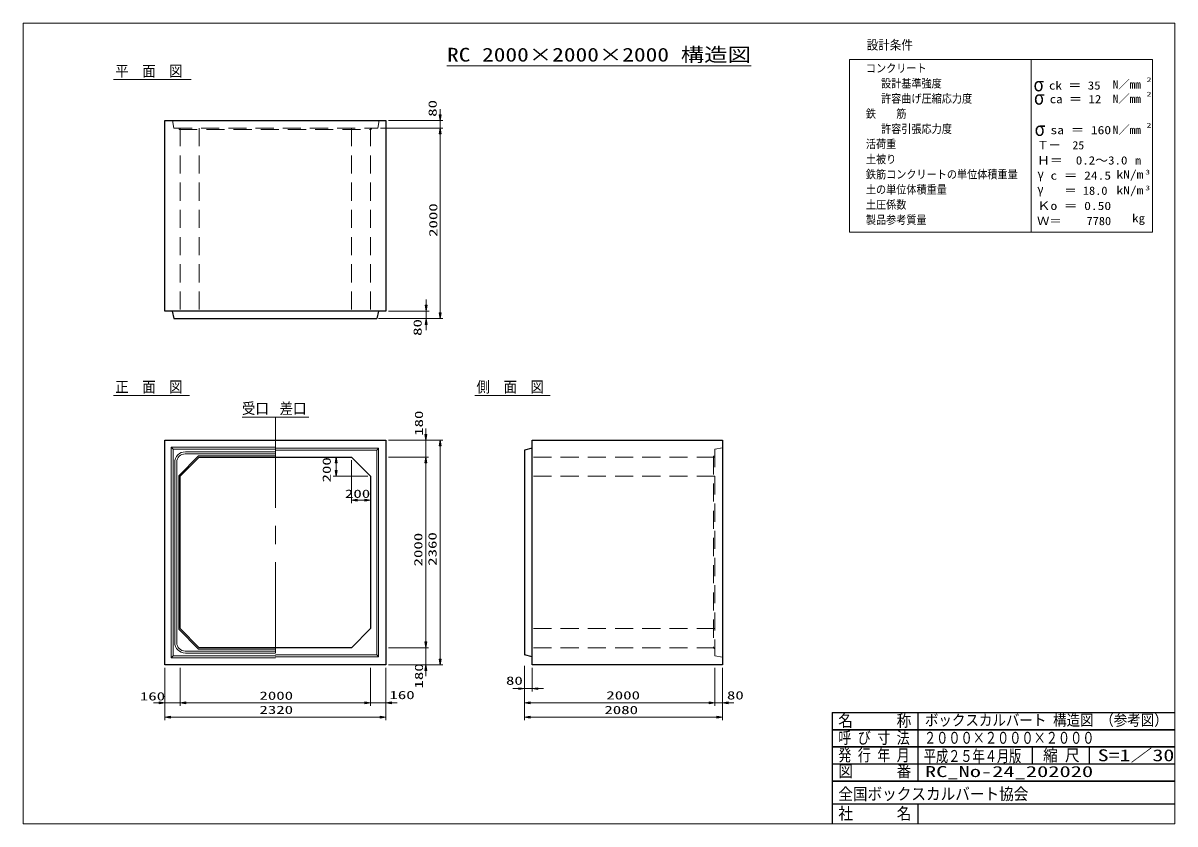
# Model space of a CAD drawing. Units: millimetres on the paper. Extents: x 8 to 412, y 8 to 289.
import ezdxf
from ezdxf.enums import TextEntityAlignment as Align

# ---------------------------------------------------------------- set-up
doc = ezdxf.new("R2010")
doc.units = ezdxf.units.MM
doc.linetypes.add('USER1', pattern=[9.525, 6.35, -3.175])
doc.linetypes.add('USER2', pattern=[50.8, 31.75, -6.35, 6.35, -6.35])
for name, color, linetype, lineweight in [('0_4', 3, 'Continuous', 25), ('BOX', 40, 'Continuous', 13), ('SUNPO', 1, 'Continuous', 13), ('TEXT', 2, 'Continuous', 13)]:
    doc.layers.add(name, color=color, linetype=linetype, lineweight=lineweight)
doc.styles.add('ＭＳ ゴシック', font='')
doc.styles.get('ＭＳ ゴシック').set_extended_font_data('MS Gothic')

msp = doc.modelspace()

# ---------------------------------------------------------------- hatches: boundary and pattern name
at = {"layer": 'SUNPO'}
for points in [[(154.016, 256.533), (154.682, 256.533), (154.349, 254.533)], [(154.016, 249.867), (154.682, 249.867), (154.349, 251.867)], [(154.016, 249.867), (154.682, 249.867), (154.349, 251.867)], [(149.173, 189.867), (149.839, 189.867), (149.506, 187.867)], [(154.016, 187.2), (154.682, 187.2), (154.349, 185.2)], [(149.173, 183.2), (149.839, 183.2), (149.506, 185.2)], [(149.016, 144.7), (149.682, 144.7), (149.349, 142.7)], [(154.016, 140.7), (154.682, 140.7), (154.349, 142.7)], [(117.616, 134.7), (118.282, 134.7), (117.949, 136.7)], [(149.016, 134.7), (149.682, 134.7), (149.349, 136.7)], [(149.016, 134.7), (149.682, 134.7), (149.349, 136.7)], [(117.616, 132.033), (118.282, 132.033), (117.949, 130.033)], [(125.349, 121.965), (125.349, 121.299), (123.349, 121.632)], [(128.016, 121.965), (128.016, 121.299), (130.016, 121.632)], [(149.016, 72.033), (149.682, 72.033), (149.349, 70.033)], [(149.016, 72.033), (149.682, 72.033), (149.349, 70.033)], [(154.016, 66.033), (154.682, 66.033), (154.349, 64.033)], [(149.016, 62.033), (149.682, 62.033), (149.349, 64.033)], [(181.882, 56.033), (181.882, 55.367), (183.882, 55.7)], [(188.549, 56.033), (188.549, 55.367), (186.549, 55.7)], [(56.016, 51.033), (56.016, 50.367), (58.016, 50.7)], [(65.349, 51.033), (65.349, 50.367), (63.349, 50.7)], [(65.349, 51.033), (65.349, 50.367), (63.349, 50.7)], [(128.016, 51.033), (128.016, 50.367), (130.016, 50.7)], [(128.016, 51.033), (128.016, 50.367), (130.016, 50.7)], [(137.349, 51.033), (137.349, 50.367), (135.349, 50.7)], [(185.882, 51.033), (185.882, 50.367), (183.882, 50.7)], [(248.549, 51.033), (248.549, 50.367), (250.549, 50.7)], [(248.549, 51.033), (248.549, 50.367), (250.549, 50.7)], [(255.216, 51.033), (255.216, 50.367), (253.216, 50.7)], [(60.016, 46.033), (60.016, 45.367), (58.016, 45.7)], [(133.349, 46.033), (133.349, 45.367), (135.349, 45.7)], [(185.882, 46.033), (185.882, 45.367), (183.882, 45.7)], [(251.216, 46.033), (251.216, 45.367), (253.216, 45.7)]]:
    msp.add_hatch(color=256, dxfattribs=at).paths.add_polyline_path(points)

# ---------------------------------------------------------------- linework, layer by layer
at = {"layer": '0_4', "color": 6, "lineweight": 13}
for p, q in [((411.667, 288.667), (8.333, 288.667)), ((8.333, 288.667), (8.333, 8.333)), ((411.667, 8.333), (411.667, 288.667)), ((297.686, 275.922), (361.347, 275.922)), ((297.686, 215.439), (297.686, 275.922)), ((361.347, 215.439), (361.347, 275.922)), ((361.347, 275.922), (361.347, 215.439)), ((361.347, 275.922), (403.787, 275.922)), ((403.787, 275.922), (403.787, 215.439)), ((361.347, 215.439), (297.686, 215.439)), ((403.787, 215.439), (361.347, 215.439)), ((8.333, 8.333), (411.667, 8.333))]:
    msp.add_line(p, q, dxfattribs=at)
at = {"layer": '0_4'}
for p, q in [((291.667, 47.333), (411.667, 47.333)), ((291.667, 47.333), (291.667, 8.333)), ((321.667, 47.333), (321.667, 23.333)), ((291.667, 41.333), (411.667, 41.333)), ((411.667, 41.333), (291.667, 41.333)), ((291.667, 35.333), (411.667, 35.333)), ((411.667, 35.333), (291.667, 35.333)), ((361.667, 35.333), (361.667, 29.333)), ((381.667, 35.333), (381.667, 29.333)), ((291.667, 29.333), (411.667, 29.333)), ((291.667, 23.333), (411.667, 23.333)), ((411.667, 23.333), (291.667, 23.333)), ((291.667, 15.333), (411.667, 15.333)), ((321.667, 15.333), (321.667, 8.333))]:
    msp.add_line(p, q, dxfattribs=at)
at = {"layer": 'BOX', "color": 6, "lineweight": 25}
for p, q in [((58.016, 187.867), (58.016, 254.533)), ((58.016, 254.533), (135.349, 254.533)), ((135.349, 254.533), (135.349, 187.867)), ((135.349, 187.867), (58.016, 187.867)), ((60.516, 187.867), (61.182, 185.2)), ((132.849, 187.867), (132.182, 185.2)), ((61.182, 185.2), (132.182, 185.2)), ((58.016, 64.033), (58.016, 142.7)), ((58.016, 142.7), (135.349, 142.7)), ((135.349, 142.7), (135.349, 64.033)), ((186.549, 64.017), (186.549, 142.7)), ((186.549, 142.7), (253.216, 142.7)), ((253.216, 142.7), (253.216, 64.017)), ((186.549, 139.867), (183.882, 139.2)), ((183.882, 139.2), (183.882, 67.533)), ((63.349, 130.033), (70.016, 136.7)), ((70.016, 136.7), (123.349, 136.7)), ((123.349, 136.7), (130.016, 130.033)), ((63.349, 76.7), (63.349, 130.033)), ((130.016, 130.033), (130.016, 76.7)), ((70.016, 70.033), (63.349, 76.7)), ((130.016, 76.7), (123.349, 70.033)), ((123.349, 70.033), (70.016, 70.033)), ((186.549, 66.867), (183.882, 67.533)), ((135.349, 64.033), (58.016, 64.033)), ((253.216, 64.017), (186.549, 64.017))]:
    msp.add_line(p, q, dxfattribs=at)
at = {"layer": 'BOX', "color": 2, "linetype": 'USER1'}
for p, q in [((60.682, 254.533), (61.182, 251.867)), ((133.016, 254.533), (132.516, 251.867)), ((61.182, 251.867), (132.516, 251.867)), ((62.827, 251.867), (63.003, 251.367)), ((63.003, 251.367), (130.25, 251.367)), ((63.349, 251.867), (63.349, 185.2)), ((70.016, 251.867), (70.016, 185.2)), ((123.349, 251.867), (123.349, 185.2)), ((130.016, 251.867), (130.016, 185.2)), ((130.25, 251.367), (130.464, 251.867)), ((250.549, 137.218), (250.049, 137.019)), ((253.216, 140.033), (250.549, 139.533)), ((250.549, 139.533), (250.549, 67.2)), ((250.549, 136.7), (183.882, 136.7)), ((250.049, 137.019), (250.049, 69.806)), ((250.549, 130.033), (183.882, 130.033)), ((250.549, 76.7), (183.882, 76.7)), ((250.549, 70.033), (183.882, 70.033)), ((250.049, 69.806), (250.549, 69.63)), ((253.216, 66.7), (250.549, 67.2))]:
    msp.add_line(p, q, dxfattribs=at)
at = {"layer": 'BOX', "color": 2}
msp.add_line((85.016, 150.735), (108.349, 150.735), dxfattribs=at)
at = {"layer": 'BOX', "color": 2, "linetype": 'USER2'}
msp.add_line((96.682, 150.735), (96.682, 62.893), dxfattribs=at)
at = {"layer": 'BOX'}
for p, q in [((60.182, 140.2), (60.849, 139.533)), ((60.182, 66.533), (60.182, 140.2)), ((60.182, 140.2), (96.682, 140.2)), ((96.682, 139.533), (60.849, 139.533)), ((60.849, 139.533), (60.849, 67.2)), ((69.809, 137.2), (62.849, 130.24)), ((96.682, 137.867), (65.082, 137.867)), ((65.216, 138.6), (96.682, 138.6)), ((96.682, 137.2), (69.809, 137.2)), ((96.682, 139.867), (132.849, 139.867)), ((132.182, 139.2), (96.682, 139.2)), ((132.182, 139.2), (132.849, 139.867)), ((132.182, 67.533), (132.182, 139.2)), ((132.849, 139.867), (132.849, 66.867)), ((61.449, 71.9), (61.449, 134.833)), ((62.182, 134.967), (62.182, 71.767)), ((62.849, 130.24), (62.849, 76.493)), ((62.849, 76.493), (69.809, 69.533)), ((65.082, 68.867), (96.682, 68.867)), ((69.809, 69.533), (96.682, 69.533)), ((60.849, 67.2), (60.182, 66.533)), ((96.682, 66.533), (60.182, 66.533)), ((60.849, 67.2), (96.682, 67.2)), ((96.682, 68.133), (65.216, 68.133)), ((96.682, 67.533), (132.182, 67.533)), ((132.849, 66.867), (96.682, 66.867)), ((132.182, 67.533), (132.849, 66.867))]:
    msp.add_line(p, q, dxfattribs=at)
for centre, radius, start, end in [((65.216, 134.833), 3.767, 90, 180), ((65.082, 134.967), 2.9, 90, 180), ((65.216, 71.9), 3.767, 180, 270), ((65.082, 71.767), 2.9, 180, 270)]:
    msp.add_arc(centre, radius, start, end, dxfattribs=at)
at = {"layer": 'SUNPO'}
for p, q in [((154.349, 256.533), (154.349, 258.533)), ((136.349, 254.533), (155.349, 254.533)), ((154.349, 251.867), (154.349, 254.533)), ((133.516, 251.867), (155.349, 251.867)), ((133.516, 251.867), (155.349, 251.867)), ((154.349, 249.867), (154.349, 187.2)), ((154.349, 249.867), (154.349, 247.867)), ((149.506, 189.867), (149.506, 191.867)), ((136.349, 187.867), (150.506, 187.867)), ((149.506, 187.867), (149.506, 185.2)), ((132.849, 185.2), (155.349, 185.2)), ((132.849, 185.2), (150.506, 185.2)), ((149.506, 183.2), (149.506, 181.2)), ((149.349, 144.7), (149.349, 146.7)), ((136.349, 142.7), (150.349, 142.7)), ((136.349, 142.7), (155.349, 142.7)), ((149.349, 136.7), (149.349, 142.7)), ((154.349, 140.7), (154.349, 66.033)), ((122.349, 136.7), (116.949, 136.7)), ((117.949, 134.7), (117.949, 132.033)), ((123.349, 135.7), (123.349, 120.632)), ((136.349, 136.7), (150.349, 136.7)), ((136.349, 136.7), (150.349, 136.7)), ((149.349, 134.7), (149.349, 132.7)), ((149.349, 72.033), (149.349, 134.7)), ((129.016, 130.033), (116.949, 130.033)), ((130.016, 129.033), (130.016, 120.632)), ((128.016, 121.632), (125.349, 121.632)), ((149.349, 72.033), (149.349, 74.033)), ((136.349, 70.033), (150.349, 70.033)), ((136.349, 70.033), (150.349, 70.033)), ((149.349, 64.033), (149.349, 70.033)), ((58.016, 63.033), (58.016, 44.7)), ((58.016, 63.033), (58.016, 49.7)), ((63.349, 63.033), (63.349, 49.7)), ((63.349, 63.033), (63.349, 49.7)), ((130.016, 63.033), (130.016, 49.7)), ((130.016, 63.033), (130.016, 49.7)), ((135.349, 63.033), (135.349, 44.7)), ((135.349, 63.033), (135.349, 49.7)), ((136.349, 64.033), (150.349, 64.033)), ((136.349, 64.033), (155.349, 64.033)), ((149.349, 62.033), (149.349, 60.033)), ((183.882, 63.684), (183.882, 44.7)), ((183.882, 63.684), (183.882, 49.7)), ((183.882, 63.684), (183.882, 54.7)), ((186.549, 63.017), (186.549, 54.7)), ((250.549, 63.017), (250.549, 49.7)), ((250.549, 63.017), (250.549, 49.7)), ((253.216, 63.017), (253.216, 44.7)), ((253.216, 63.017), (253.216, 49.7)), ((181.882, 55.7), (179.882, 55.7)), ((183.882, 55.7), (186.549, 55.7)), ((188.549, 55.7), (190.549, 55.7)), ((56.016, 50.7), (54.016, 50.7)), ((58.016, 50.7), (63.349, 50.7)), ((65.349, 50.7), (128.016, 50.7)), ((65.349, 50.7), (67.349, 50.7)), ((128.016, 50.7), (126.016, 50.7)), ((130.016, 50.7), (135.349, 50.7)), ((137.349, 50.7), (139.349, 50.7)), ((185.882, 50.7), (248.549, 50.7)), ((248.549, 50.7), (246.549, 50.7)), ((250.549, 50.7), (253.216, 50.7)), ((255.216, 50.7), (257.216, 50.7)), ((60.016, 45.7), (133.349, 45.7)), ((185.882, 45.7), (251.216, 45.7))]:
    msp.add_line(p, q, dxfattribs=at)
for points in [[(154.016, 256.533), (154.682, 256.533), (154.349, 254.533)], [(154.016, 249.867), (154.682, 249.867), (154.349, 251.867)], [(154.016, 249.867), (154.682, 249.867), (154.349, 251.867)], [(149.173, 189.867), (149.839, 189.867), (149.506, 187.867)], [(154.016, 187.2), (154.682, 187.2), (154.349, 185.2)], [(149.173, 183.2), (149.839, 183.2), (149.506, 185.2)], [(149.016, 144.7), (149.682, 144.7), (149.349, 142.7)], [(154.016, 140.7), (154.682, 140.7), (154.349, 142.7)], [(117.616, 134.7), (118.282, 134.7), (117.949, 136.7)], [(149.016, 134.7), (149.682, 134.7), (149.349, 136.7)], [(149.016, 134.7), (149.682, 134.7), (149.349, 136.7)], [(117.616, 132.033), (118.282, 132.033), (117.949, 130.033)], [(125.349, 121.965), (125.349, 121.299), (123.349, 121.632)], [(128.016, 121.965), (128.016, 121.299), (130.016, 121.632)], [(149.016, 72.033), (149.682, 72.033), (149.349, 70.033)], [(149.016, 72.033), (149.682, 72.033), (149.349, 70.033)], [(154.016, 66.033), (154.682, 66.033), (154.349, 64.033)], [(149.016, 62.033), (149.682, 62.033), (149.349, 64.033)], [(181.882, 56.033), (181.882, 55.367), (183.882, 55.7)], [(188.549, 56.033), (188.549, 55.367), (186.549, 55.7)], [(56.016, 51.033), (56.016, 50.367), (58.016, 50.7)], [(65.349, 51.033), (65.349, 50.367), (63.349, 50.7)], [(65.349, 51.033), (65.349, 50.367), (63.349, 50.7)], [(128.016, 51.033), (128.016, 50.367), (130.016, 50.7)], [(128.016, 51.033), (128.016, 50.367), (130.016, 50.7)], [(137.349, 51.033), (137.349, 50.367), (135.349, 50.7)], [(185.882, 51.033), (185.882, 50.367), (183.882, 50.7)], [(248.549, 51.033), (248.549, 50.367), (250.549, 50.7)], [(248.549, 51.033), (248.549, 50.367), (250.549, 50.7)], [(255.216, 51.033), (255.216, 50.367), (253.216, 50.7)], [(60.016, 46.033), (60.016, 45.367), (58.016, 45.7)], [(133.349, 46.033), (133.349, 45.367), (135.349, 45.7)], [(185.882, 46.033), (185.882, 45.367), (183.882, 45.7)], [(251.216, 46.033), (251.216, 45.367), (253.216, 45.7)]]:
    msp.add_lwpolyline(points, close=True, dxfattribs=at)
at = {"layer": 'TEXT', "color": 3}
for p, q in [((156.667, 273.667), (263.333, 273.667)), ((39.973, 268.913), (67.205, 268.913)), ((39.973, 158.355), (66.59, 158.355)), ((166.481, 158.355), (192.943, 158.355))]:
    msp.add_line(p, q, dxfattribs=at)

# ---------------------------------------------------------------- texts
at = {"layer": 'SUNPO', "color": 2, "style": 'ＭＳ ゴシック', "width": 1.5}
for s, p in [('80', (154.034, 255.844)), ('2000', (154.273, 213.809)), ('80', (148.776, 179.161)), ('180', (149.243, 144.178)), ('200', (116.958, 127.872)), ('2000', (149.017, 98.465)), ('2360', (153.984, 98.69)), ('180', (149.243, 55.728))]:
    msp.add_text(s, height=2.886, rotation=90, dxfattribs=at).set_placement(p, align=Align.BOTTOM_LEFT)
for s, p in [('200', (121.055, 121.609)), ('80', (177.434, 56.18)), ('160', (49.247, 50.701)), ('2000', (91.105, 50.927)), ('160', (136.618, 51.152)), ('2000', (212.574, 51.048)), ('80', (254.798, 51.048)), ('2320', (91.105, 45.962)), ('2080', (211.89, 45.916))]:
    msp.add_text(s, height=2.886, dxfattribs=at).set_placement(p, align=Align.BOTTOM_LEFT)
at = {"layer": 'TEXT', "style": 'ＭＳ ゴシック'}
for s, height, width, p in [('設計条件', 3.299, 0.9, (303.718, 278.381)), ('コンクリート', 2.886, 0.9, (303.455, 270.526)), ('平\u3000面\u3000図', 3.848, 0.9, (40.598, 268.798)), ('設計基準強度', 2.886, 0.9, (308.761, 265.221)), ('σ', 4.948, 0.9, (362.124, 263.285)), ('  ck ＝ 35', 2.886, 1.15, (363.051, 264.507)), ('2', 1.649, 1.5, (401.745, 267.504)), ('許容曲げ圧縮応力度', 2.886, 0.9, (308.761, 259.916)), ('σ', 4.948, 0.9, (362.277, 258.615)), ('  ca ＝ 12', 2.886, 1.15, (363.297, 259.737)), ('2', 1.649, 1.5, (401.745, 262.485)), ('鉄\u3000\u3000筋', 2.886, 0.9, (303.455, 254.611)), ('許容引張応力度', 2.886, 0.9, (308.761, 249.306)), ('σ', 4.948, 0.9, (362.507, 247.667)), ('  sa ＝ 160', 2.886, 1.2, (363.373, 248.897)), ('2', 1.649, 1.5, (401.745, 251.589)), ('活荷重', 2.886, 0.9, (303.455, 244.001)), ('Ｔー\u300025', 2.886, 1.05, (363.373, 243.592)), ('土被り', 2.886, 0.9, (303.455, 238.696)), ('Ｈ＝\u30000.2～3.0', 2.886, 1.15, (363.373, 238.287)), ('鉄筋コンクリートの単位体積重量', 2.886, 0.9, (303.455, 233.391)), ('γ', 3.299, 0.9, (363.508, 233.183)), ('  c ＝ 24.5', 2.886, 1.2, (363.373, 232.982)), ('kN/m', 2.886, 1.2, (391.181, 233.362)), ('3', 1.649, 1.5, (401.281, 235.19)), ('土の単位体積重量', 2.886, 0.9, (303.455, 228.086)), ('γ', 3.299, 0.9, (363.443, 227.87)), ('    ＝ 18.0', 2.886, 1.1, (364.28, 227.677)), ('kN/m', 2.886, 1.2, (391.181, 227.812)), ('3', 1.649, 1.5, (401.281, 229.64)), ('土圧係数', 2.886, 0.9, (303.455, 222.781)), ('Ｋo ＝ 0.50', 2.886, 1.2, (363.373, 222.372)), ('   kg', 2.886, 1.15, (389.899, 218.067)), ('製品参考質量', 2.886, 0.9, (303.455, 217.475)), ('Ｗ＝\u3000\u30007780', 2.886, 1.1, (363.373, 217.067)), ('正\u3000面\u3000図', 3.848, 0.9, (40.598, 158.239)), ('側\u3000面\u3000図', 3.848, 0.9, (167.106, 158.239)), ('受口', 3.848, 0.9, (84.976, 150.719)), ('差口', 3.848, 0.9, (98.151, 150.67)), ('名      称', 4.169, 0.9, (293.792, 41.156)), ('ボックスカルバート 構造図 （参考図）', 3.848, 0.9, (324.125, 41.593)), ('呼 び 寸 法', 4.169, 0.8, (293.792, 35.156)), ('２０００×２０００×２０００', 4.169, 0.75, (323.792, 35.156)), ('発 行 年 月', 4.169, 0.8, (293.792, 29.06)), ('平成２５年４月版', 4.169, 0.75, (323.739, 28.78)), ('縮 尺', 4.169, 0.9, (365.492, 29.034)), ('S=1／30', 4.169, 1.35, (384.617, 29.034)), ('図      番', 4.169, 0.9, (293.792, 23.505)), ('RC_No-24_202020', 3.848, 1.5, (324.125, 23.593)), ('全国ボックスカルバート協会', 4.169, 0.9, (293.792, 15.51)), ('社\u3000\u3000\u3000名', 4.169, 0.9, (293.792, 8.656))]:
    msp.add_text(s, height=height, dxfattribs=dict(at, width=width)).set_placement(p, align=Align.BOTTOM_LEFT)
at = {"layer": 'TEXT', "style": 'ＭＳ ゴシック', "width": 1.25}
msp.add_text('RC 2000×2000×2000 構造図', height=4.811, dxfattribs=at).set_placement((210, 273.741), align=Align.BOTTOM_CENTER)
at = {"layer": 'TEXT', "style": 'ＭＳ ゴシック'}
for s, p in [('N／mm', (389.899, 264.878)), ('N／mm', (389.899, 259.86)), ('N／mm', (389.899, 248.963)), ('    m', (389.899, 238.287))]:
    msp.add_text(s, height=2.886, dxfattribs=at).set_placement(p, align=Align.BOTTOM_LEFT)

doc.saveas('drawing.dxf')
